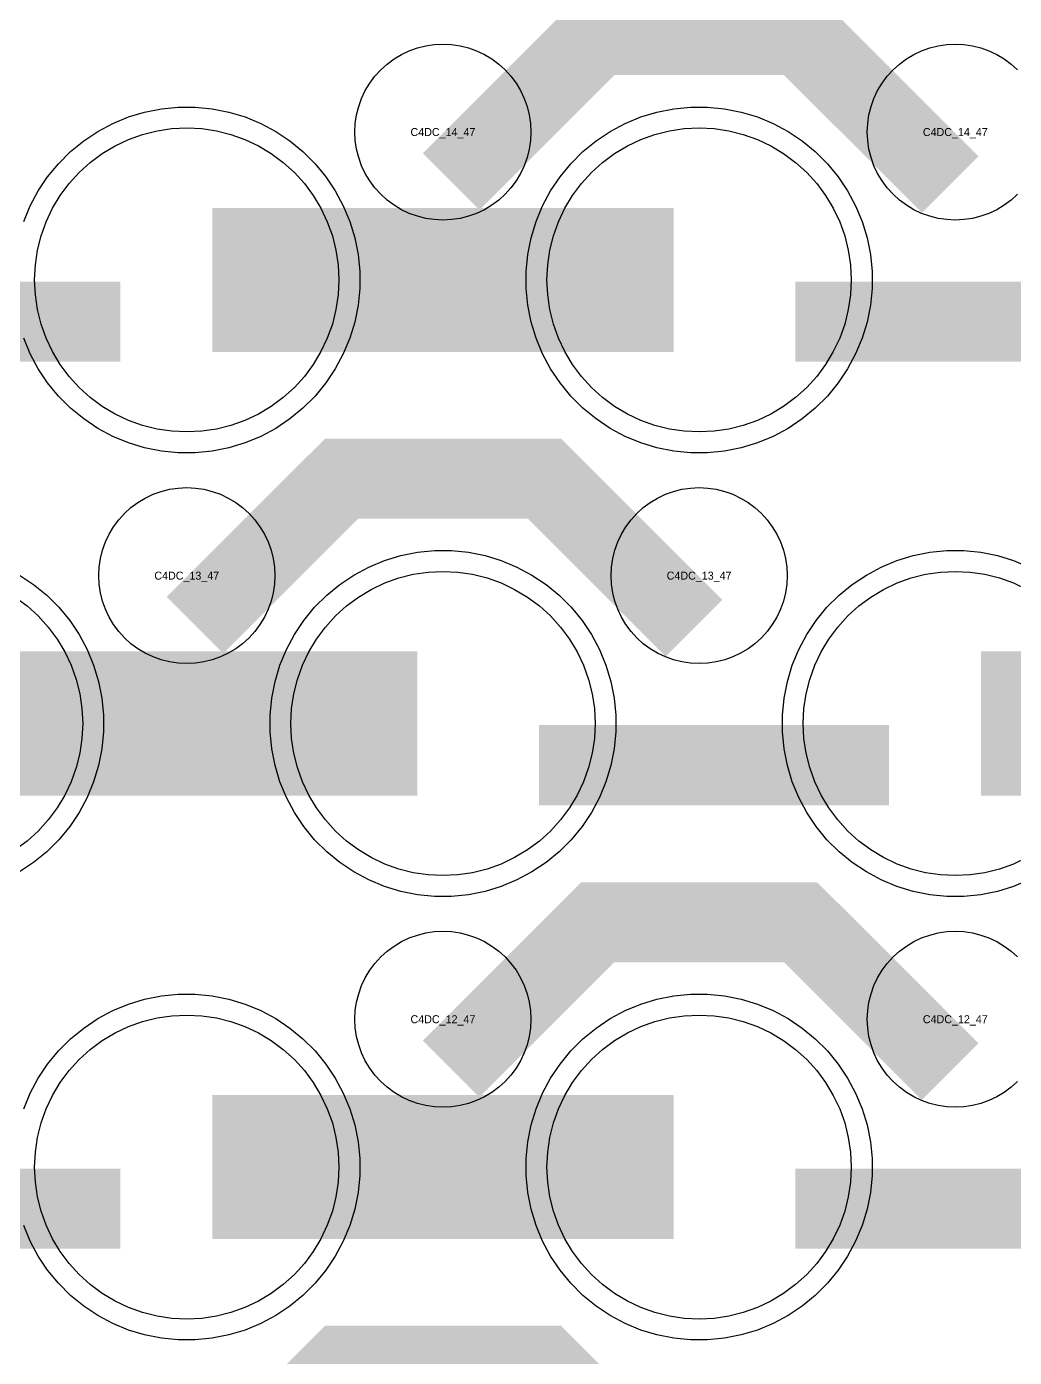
# Model space of a CAD drawing. Extents: x -11880 to 11880, y -14992 to 14992.
# Drawn here: x 2990 to 3298.5, y -13236.2 to -12820.5 of the extents above; entities that cross this region are included whole.
import ezdxf
from ezdxf.enums import TextEntityAlignment as Align

# ---------------------------------------------------------------- set-up
doc = ezdxf.new("R2010")
doc.units = 0
doc.header["$MEASUREMENT"] = 0
for name, color, linetype in [('GDS_775_DT_237', 138, 'CONTINUOUS'), ('RDL1_FS', 34, 'CONTINUOUS'), ('RDL_BS', 160, 'CONTINUOUS')]:
    doc.layers.add(name, color=color, linetype=linetype)

msp = doc.modelspace()

# ---------------------------------------------------------------- linework, layer by layer
at = {"layer": 'RDL1_FS', "color": 241, "true_color": 0xf7abae}
for points in [[(3040, -12947.174), (3035.343, -12946.945), (3030.732, -12946.261), (3026.209, -12945.129), (3021.819, -12943.557), (3017.605, -12941.565), (3013.605, -12939.167), (3009.86, -12936.389), (3006.406, -12933.259), (3003.276, -12929.805), (3000.498, -12926.06), (2998.1, -12922.06), (2996.108, -12917.846), (2994.536, -12913.456), (2993.404, -12908.933), (2992.72, -12904.322), (2992.491, -12899.665), (2992.72, -12895.008), (2993.404, -12890.397), (2994.536, -12885.874), (2996.108, -12881.484), (2998.1, -12877.27), (3000.498, -12873.27), (3003.276, -12869.525), (3006.406, -12866.071), (3009.86, -12862.941), (3013.605, -12860.163), (3017.605, -12857.765), (3021.819, -12855.773), (3026.209, -12854.201), (3030.732, -12853.069), (3035.343, -12852.385), (3040, -12852.156), (3044.657, -12852.385), (3049.268, -12853.069), (3053.791, -12854.201), (3058.181, -12855.773), (3062.395, -12857.765), (3066.395, -12860.163), (3070.14, -12862.941), (3073.594, -12866.071), (3076.724, -12869.525), (3079.502, -12873.27), (3081.9, -12877.27), (3083.892, -12881.484), (3085.464, -12885.874), (3086.596, -12890.397), (3087.28, -12895.008), (3087.509, -12899.665), (3087.28, -12904.322), (3086.596, -12908.933), (3085.464, -12913.456), (3083.892, -12917.846), (3081.9, -12922.06), (3079.502, -12926.06), (3076.724, -12929.805), (3073.594, -12933.259), (3070.14, -12936.389), (3066.395, -12939.167), (3062.395, -12941.565), (3058.181, -12943.557), (3053.791, -12945.129), (3049.268, -12946.261), (3044.657, -12946.945)], [(3200, -12947.174), (3195.343, -12946.945), (3190.732, -12946.261), (3186.209, -12945.129), (3181.819, -12943.557), (3177.605, -12941.565), (3173.605, -12939.167), (3169.86, -12936.389), (3166.406, -12933.259), (3163.276, -12929.805), (3160.498, -12926.06), (3158.1, -12922.06), (3156.108, -12917.846), (3154.536, -12913.456), (3153.404, -12908.933), (3152.72, -12904.322), (3152.491, -12899.665), (3152.72, -12895.008), (3153.404, -12890.397), (3154.536, -12885.874), (3156.108, -12881.484), (3158.1, -12877.27), (3160.498, -12873.27), (3163.276, -12869.525), (3166.406, -12866.071), (3169.86, -12862.941), (3173.605, -12860.163), (3177.605, -12857.765), (3181.819, -12855.773), (3186.209, -12854.201), (3190.732, -12853.069), (3195.343, -12852.385), (3200, -12852.156), (3204.657, -12852.385), (3209.268, -12853.069), (3213.791, -12854.201), (3218.181, -12855.773), (3222.395, -12857.765), (3226.395, -12860.163), (3230.14, -12862.941), (3233.594, -12866.071), (3236.724, -12869.525), (3239.502, -12873.27), (3241.9, -12877.27), (3243.892, -12881.484), (3245.464, -12885.874), (3246.596, -12890.397), (3247.28, -12895.008), (3247.509, -12899.665), (3247.28, -12904.322), (3246.596, -12908.933), (3245.464, -12913.456), (3243.892, -12917.846), (3241.9, -12922.06), (3239.502, -12926.06), (3236.724, -12929.805), (3233.594, -12933.259), (3230.14, -12936.389), (3226.395, -12939.167), (3222.395, -12941.565), (3218.181, -12943.557), (3213.791, -12945.129), (3209.268, -12946.261), (3204.657, -12946.945)]]:
    msp.add_lwpolyline(points, close=True, dxfattribs=at)
for points in [[(3048.002, -12899.665, 45, 45, 0), (3120.002, -12899.665, 45, 45, 0)], [(3120.002, -12899.665, 45, 45, 0), (3192.002, -12899.665, 45, 45, 0)]]:
    msp.add_lwpolyline(points, format="xyseb", dxfattribs=at)
at = {"layer": 'RDL1_FS'}
for points in [[(3120, -13085.739), (3115.343, -13085.51), (3110.732, -13084.826), (3106.209, -13083.694), (3101.819, -13082.122), (3097.605, -13080.13), (3093.605, -13077.732), (3089.86, -13074.954), (3086.406, -13071.824), (3083.276, -13068.37), (3080.498, -13064.625), (3078.1, -13060.625), (3076.108, -13056.411), (3074.536, -13052.021), (3073.404, -13047.498), (3072.72, -13042.887), (3072.491, -13038.23), (3072.72, -13033.573), (3073.404, -13028.962), (3074.536, -13024.439), (3076.108, -13020.049), (3078.1, -13015.835), (3080.498, -13011.835), (3083.276, -13008.09), (3086.406, -13004.636), (3089.86, -13001.506), (3093.605, -12998.728), (3097.605, -12996.33), (3101.819, -12994.338), (3106.209, -12992.766), (3110.732, -12991.634), (3115.343, -12990.95), (3120, -12990.721), (3124.657, -12990.95), (3129.268, -12991.634), (3133.791, -12992.766), (3138.181, -12994.338), (3142.395, -12996.33), (3146.395, -12998.728), (3150.14, -13001.506), (3153.594, -13004.636), (3156.724, -13008.09), (3159.502, -13011.835), (3161.9, -13015.835), (3163.892, -13020.049), (3165.464, -13024.439), (3166.596, -13028.962), (3167.28, -13033.573), (3167.509, -13038.23), (3167.28, -13042.887), (3166.596, -13047.498), (3165.464, -13052.021), (3163.892, -13056.411), (3161.9, -13060.625), (3159.502, -13064.625), (3156.724, -13068.37), (3153.594, -13071.824), (3150.14, -13074.954), (3146.395, -13077.732), (3142.395, -13080.13), (3138.181, -13082.122), (3133.791, -13083.694), (3129.268, -13084.826), (3124.657, -13085.51)], [(3040, -13224.304), (3035.343, -13224.075), (3030.732, -13223.391), (3026.209, -13222.259), (3021.819, -13220.687), (3017.605, -13218.695), (3013.605, -13216.297), (3009.86, -13213.519), (3006.406, -13210.389), (3003.276, -13206.935), (3000.498, -13203.19), (2998.1, -13199.19), (2996.108, -13194.976), (2994.536, -13190.586), (2993.404, -13186.063), (2992.72, -13181.452), (2992.491, -13176.795), (2992.72, -13172.138), (2993.404, -13167.527), (2994.536, -13163.004), (2996.108, -13158.614), (2998.1, -13154.4), (3000.498, -13150.4), (3003.276, -13146.655), (3006.406, -13143.201), (3009.86, -13140.071), (3013.605, -13137.293), (3017.605, -13134.895), (3021.819, -13132.903), (3026.209, -13131.331), (3030.732, -13130.199), (3035.343, -13129.515), (3040, -13129.286), (3044.657, -13129.515), (3049.268, -13130.199), (3053.791, -13131.331), (3058.181, -13132.903), (3062.395, -13134.895), (3066.395, -13137.293), (3070.14, -13140.071), (3073.594, -13143.201), (3076.724, -13146.655), (3079.502, -13150.4), (3081.9, -13154.4), (3083.892, -13158.614), (3085.464, -13163.004), (3086.596, -13167.527), (3087.28, -13172.138), (3087.509, -13176.795), (3087.28, -13181.452), (3086.596, -13186.063), (3085.464, -13190.586), (3083.892, -13194.976), (3081.9, -13199.19), (3079.502, -13203.19), (3076.724, -13206.935), (3073.594, -13210.389), (3070.14, -13213.519), (3066.395, -13216.297), (3062.395, -13218.695), (3058.181, -13220.687), (3053.791, -13222.259), (3049.268, -13223.391), (3044.657, -13224.075)], [(3200, -13224.304), (3195.343, -13224.075), (3190.732, -13223.391), (3186.209, -13222.259), (3181.819, -13220.687), (3177.605, -13218.695), (3173.605, -13216.297), (3169.86, -13213.519), (3166.406, -13210.389), (3163.276, -13206.935), (3160.498, -13203.19), (3158.1, -13199.19), (3156.108, -13194.976), (3154.536, -13190.586), (3153.404, -13186.063), (3152.72, -13181.452), (3152.491, -13176.795), (3152.72, -13172.138), (3153.404, -13167.527), (3154.536, -13163.004), (3156.108, -13158.614), (3158.1, -13154.4), (3160.498, -13150.4), (3163.276, -13146.655), (3166.406, -13143.201), (3169.86, -13140.071), (3173.605, -13137.293), (3177.605, -13134.895), (3181.819, -13132.903), (3186.209, -13131.331), (3190.732, -13130.199), (3195.343, -13129.515), (3200, -13129.286), (3204.657, -13129.515), (3209.268, -13130.199), (3213.791, -13131.331), (3218.181, -13132.903), (3222.395, -13134.895), (3226.395, -13137.293), (3230.14, -13140.071), (3233.594, -13143.201), (3236.724, -13146.655), (3239.502, -13150.4), (3241.9, -13154.4), (3243.892, -13158.614), (3245.464, -13163.004), (3246.596, -13167.527), (3247.28, -13172.138), (3247.509, -13176.795), (3247.28, -13181.452), (3246.596, -13186.063), (3245.464, -13190.586), (3243.892, -13194.976), (3241.9, -13199.19), (3239.502, -13203.19), (3236.724, -13206.935), (3233.594, -13210.389), (3230.14, -13213.519), (3226.395, -13216.297), (3222.395, -13218.695), (3218.181, -13220.687), (3213.791, -13222.259), (3209.268, -13223.391), (3204.657, -13224.075)]]:
    msp.add_lwpolyline(points, close=True, dxfattribs=at)
for points in [[(3302.395, -13080.13), (3298.181, -13082.122), (3293.791, -13083.694), (3289.268, -13084.826), (3284.657, -13085.51), (3280, -13085.739), (3275.343, -13085.51), (3270.732, -13084.826), (3266.209, -13083.694), (3261.819, -13082.122), (3257.605, -13080.13), (3253.605, -13077.732), (3249.86, -13074.954), (3246.406, -13071.824), (3243.276, -13068.37), (3240.498, -13064.625), (3238.1, -13060.625), (3236.108, -13056.411), (3234.536, -13052.021), (3233.404, -13047.498), (3232.72, -13042.887), (3232.491, -13038.23), (3232.72, -13033.573), (3233.404, -13028.962), (3234.536, -13024.439), (3236.108, -13020.049), (3238.1, -13015.835), (3240.498, -13011.835), (3243.276, -13008.09), (3246.406, -13004.636), (3249.86, -13001.506), (3253.605, -12998.728), (3257.605, -12996.33), (3261.819, -12994.338), (3266.209, -12992.766), (3270.732, -12991.634), (3275.343, -12990.95), (3280, -12990.721), (3284.657, -12990.95), (3289.268, -12991.634), (3293.791, -12992.766), (3298.181, -12994.338), (3302.395, -12996.33)], [(2986.395, -12998.728), (2990.14, -13001.506), (2993.594, -13004.636), (2996.724, -13008.09), (2999.502, -13011.835), (3001.9, -13015.835), (3003.892, -13020.049), (3005.464, -13024.439), (3006.596, -13028.962), (3007.28, -13033.573), (3007.509, -13038.23), (3007.28, -13042.887), (3006.596, -13047.498), (3005.464, -13052.021), (3003.892, -13056.411), (3001.9, -13060.625), (2999.502, -13064.625), (2996.724, -13068.37), (2993.594, -13071.824), (2990.14, -13074.954), (2986.395, -13077.732)]]:
    msp.add_lwpolyline(points, dxfattribs=at)
for points in [[(2968.002, -13038.23, 45, 45, 0), (3040.002, -13038.23, 45, 45, 0)], [(3040.002, -13038.23, 45, 45, 0), (3112.002, -13038.23, 45, 45, 0)], [(3288.002, -13038.23, 45, 45, 0), (3360.002, -13038.23, 45, 45, 0)], [(3048.002, -13176.795, 45, 45, 0), (3120.002, -13176.795, 45, 45, 0)], [(3120.002, -13176.795, 45, 45, 0), (3192.002, -13176.795, 45, 45, 0)]]:
    msp.add_lwpolyline(points, format="xyseb", dxfattribs=at)
at = {"layer": 'RDL_BS'}
for points in [[(3122.562, -12868.979, 25, 25, 0), (3168.377, -12823.164, 25, 25, 0), (3201.93, -12823.164, 25, 25, 0)], [(3278.401, -12869.878, 25, 25, 0), (3231.687, -12823.164, 25, 25, 0), (3201.929, -12823.164, 25, 25, 0)], [(3042.562, -13007.544, 25, 25, 0), (3088.377, -12961.729, 25, 25, 0), (3121.93, -12961.729, 25, 25, 0)], [(3198.401, -13008.443, 25, 25, 0), (3151.687, -12961.729, 25, 25, 0), (3121.929, -12961.729, 25, 25, 0)], [(3150.016, -13051.243, 25, 25, 0), (3259.281, -13051.243, 25, 25, 0)], [(3122.562, -13146.109, 25, 25, 0), (3168.377, -13100.294, 25, 25, 0), (3201.93, -13100.294, 25, 25, 0)], [(3278.401, -13147.008, 25, 25, 0), (3231.687, -13100.294, 25, 25, 0), (3201.929, -13100.294, 25, 25, 0)], [(2910.016, -13189.808, 25, 25, 0), (3019.281, -13189.808, 25, 25, 0)], [(3230.016, -13189.808, 25, 25, 0), (3339.281, -13189.808, 25, 25, 0)], [(3042.562, -13284.674, 25, 25, 0), (3088.377, -13238.859, 25, 25, 0), (3121.93, -13238.859, 25, 25, 0)], [(3198.401, -13285.573, 25, 25, 0), (3151.687, -13238.859, 25, 25, 0), (3121.929, -13238.859, 25, 25, 0)]]:
    msp.add_lwpolyline(points, format="xyseb", dxfattribs=at)
for points in [[(3120, -12880.971), (3117.307, -12880.839), (3114.635, -12880.443), (3112.016, -12879.786), (3109.481, -12878.879), (3107.044, -12877.727), (3104.72, -12876.334), (3102.557, -12874.731), (3100.558, -12872.919), (3098.746, -12870.92), (3097.143, -12868.757), (3095.75, -12866.433), (3094.598, -12863.996), (3093.691, -12861.461), (3093.034, -12858.842), (3092.638, -12856.17), (3092.506, -12853.477), (3092.638, -12850.784), (3093.034, -12848.112), (3093.691, -12845.493), (3094.598, -12842.958), (3095.75, -12840.521), (3097.143, -12838.197), (3098.746, -12836.034), (3100.558, -12834.035), (3102.557, -12832.223), (3104.72, -12830.62), (3107.044, -12829.227), (3109.481, -12828.075), (3112.016, -12827.168), (3114.635, -12826.511), (3117.307, -12826.115), (3120, -12825.983), (3122.693, -12826.115), (3125.365, -12826.511), (3127.984, -12827.168), (3130.519, -12828.075), (3132.956, -12829.227), (3135.28, -12830.62), (3137.443, -12832.223), (3139.442, -12834.035), (3141.254, -12836.034), (3142.857, -12838.197), (3144.25, -12840.521), (3145.402, -12842.958), (3146.309, -12845.493), (3146.966, -12848.112), (3147.362, -12850.784), (3147.494, -12853.477), (3147.362, -12856.17), (3146.966, -12858.842), (3146.309, -12861.461), (3145.402, -12863.996), (3144.25, -12866.433), (3142.857, -12868.757), (3141.254, -12870.92), (3139.442, -12872.919), (3137.443, -12874.731), (3135.28, -12876.334), (3132.956, -12877.727), (3130.519, -12878.879), (3127.984, -12879.786), (3125.365, -12880.443), (3122.693, -12880.839)], [(3040, -13019.536), (3037.307, -13019.404), (3034.635, -13019.008), (3032.016, -13018.351), (3029.481, -13017.444), (3027.044, -13016.292), (3024.72, -13014.899), (3022.557, -13013.296), (3020.558, -13011.484), (3018.746, -13009.485), (3017.143, -13007.322), (3015.75, -13004.998), (3014.598, -13002.561), (3013.691, -13000.026), (3013.034, -12997.407), (3012.638, -12994.735), (3012.506, -12992.042), (3012.638, -12989.349), (3013.034, -12986.677), (3013.691, -12984.058), (3014.598, -12981.523), (3015.75, -12979.086), (3017.143, -12976.762), (3018.746, -12974.599), (3020.558, -12972.6), (3022.557, -12970.788), (3024.72, -12969.185), (3027.044, -12967.792), (3029.481, -12966.64), (3032.016, -12965.733), (3034.635, -12965.076), (3037.307, -12964.68), (3040, -12964.548), (3042.693, -12964.68), (3045.365, -12965.076), (3047.984, -12965.733), (3050.519, -12966.64), (3052.956, -12967.792), (3055.28, -12969.185), (3057.443, -12970.788), (3059.442, -12972.6), (3061.254, -12974.599), (3062.857, -12976.762), (3064.25, -12979.086), (3065.402, -12981.523), (3066.309, -12984.058), (3066.966, -12986.677), (3067.362, -12989.349), (3067.494, -12992.042), (3067.362, -12994.735), (3066.966, -12997.407), (3066.309, -13000.026), (3065.402, -13002.561), (3064.25, -13004.998), (3062.857, -13007.322), (3061.254, -13009.485), (3059.442, -13011.484), (3057.443, -13013.296), (3055.28, -13014.899), (3052.956, -13016.292), (3050.519, -13017.444), (3047.984, -13018.351), (3045.365, -13019.008), (3042.693, -13019.404)], [(3200, -13019.536), (3197.307, -13019.404), (3194.635, -13019.008), (3192.016, -13018.351), (3189.481, -13017.444), (3187.044, -13016.292), (3184.72, -13014.899), (3182.557, -13013.296), (3180.558, -13011.484), (3178.746, -13009.485), (3177.143, -13007.322), (3175.75, -13004.998), (3174.598, -13002.561), (3173.691, -13000.026), (3173.034, -12997.407), (3172.638, -12994.735), (3172.506, -12992.042), (3172.638, -12989.349), (3173.034, -12986.677), (3173.691, -12984.058), (3174.598, -12981.523), (3175.75, -12979.086), (3177.143, -12976.762), (3178.746, -12974.599), (3180.558, -12972.6), (3182.557, -12970.788), (3184.72, -12969.185), (3187.044, -12967.792), (3189.481, -12966.64), (3192.016, -12965.733), (3194.635, -12965.076), (3197.307, -12964.68), (3200, -12964.548), (3202.693, -12964.68), (3205.365, -12965.076), (3207.984, -12965.733), (3210.519, -12966.64), (3212.956, -12967.792), (3215.28, -12969.185), (3217.443, -12970.788), (3219.442, -12972.6), (3221.254, -12974.599), (3222.857, -12976.762), (3224.25, -12979.086), (3225.402, -12981.523), (3226.309, -12984.058), (3226.966, -12986.677), (3227.362, -12989.349), (3227.494, -12992.042), (3227.362, -12994.735), (3226.966, -12997.407), (3226.309, -13000.026), (3225.402, -13002.561), (3224.25, -13004.998), (3222.857, -13007.322), (3221.254, -13009.485), (3219.442, -13011.484), (3217.443, -13013.296), (3215.28, -13014.899), (3212.956, -13016.292), (3210.519, -13017.444), (3207.984, -13018.351), (3205.365, -13019.008), (3202.693, -13019.404)], [(3117.356, -13092.23), (3112.062, -13091.713), (3106.835, -13090.667), (3101.795, -13089.136), (3096.885, -13087.105), (3092.223, -13084.613), (3087.809, -13081.666), (3083.708, -13078.304), (3079.926, -13074.522), (3076.564, -13070.421), (3073.617, -13066.007), (3071.125, -13061.345), (3069.094, -13056.435), (3067.563, -13051.395), (3066.517, -13046.168), (3066, -13040.874), (3066, -13035.586), (3066.517, -13030.292), (3067.563, -13025.065), (3069.094, -13020.025), (3071.125, -13015.115), (3073.617, -13010.453), (3076.564, -13006.039), (3079.926, -13001.938), (3083.708, -12998.156), (3087.809, -12994.794), (3092.223, -12991.847), (3096.885, -12989.355), (3101.795, -12987.324), (3106.835, -12985.793), (3112.062, -12984.747), (3117.356, -12984.23), (3122.644, -12984.23), (3127.938, -12984.747), (3133.165, -12985.793), (3138.205, -12987.324), (3143.115, -12989.355), (3147.777, -12991.847), (3152.191, -12994.794), (3156.292, -12998.156), (3160.074, -13001.938), (3163.436, -13006.039), (3166.383, -13010.453), (3168.875, -13015.115), (3170.906, -13020.025), (3172.437, -13025.065), (3173.483, -13030.292), (3174, -13035.586), (3174, -13040.874), (3173.483, -13046.168), (3172.437, -13051.395), (3170.906, -13056.435), (3168.875, -13061.345), (3166.383, -13066.007), (3163.436, -13070.421), (3160.074, -13074.522), (3156.292, -13078.304), (3152.191, -13081.666), (3147.777, -13084.613), (3143.115, -13087.105), (3138.205, -13089.136), (3133.165, -13090.667), (3127.938, -13091.713), (3122.644, -13092.23)], [(3120, -13158.101), (3117.307, -13157.969), (3114.635, -13157.573), (3112.016, -13156.916), (3109.481, -13156.009), (3107.044, -13154.857), (3104.72, -13153.464), (3102.557, -13151.861), (3100.558, -13150.049), (3098.746, -13148.05), (3097.143, -13145.887), (3095.75, -13143.563), (3094.598, -13141.126), (3093.691, -13138.591), (3093.034, -13135.972), (3092.638, -13133.3), (3092.506, -13130.607), (3092.638, -13127.914), (3093.034, -13125.242), (3093.691, -13122.623), (3094.598, -13120.088), (3095.75, -13117.651), (3097.143, -13115.327), (3098.746, -13113.164), (3100.558, -13111.165), (3102.557, -13109.353), (3104.72, -13107.75), (3107.044, -13106.357), (3109.481, -13105.205), (3112.016, -13104.298), (3114.635, -13103.641), (3117.307, -13103.245), (3120, -13103.113), (3122.693, -13103.245), (3125.365, -13103.641), (3127.984, -13104.298), (3130.519, -13105.205), (3132.956, -13106.357), (3135.28, -13107.75), (3137.443, -13109.353), (3139.442, -13111.165), (3141.254, -13113.164), (3142.857, -13115.327), (3144.25, -13117.651), (3145.402, -13120.088), (3146.309, -13122.623), (3146.966, -13125.242), (3147.362, -13127.914), (3147.494, -13130.607), (3147.362, -13133.3), (3146.966, -13135.972), (3146.309, -13138.591), (3145.402, -13141.126), (3144.25, -13143.563), (3142.857, -13145.887), (3141.254, -13148.05), (3139.442, -13150.049), (3137.443, -13151.861), (3135.28, -13153.464), (3132.956, -13154.857), (3130.519, -13156.009), (3127.984, -13156.916), (3125.365, -13157.573), (3122.693, -13157.969)], [(3197.356, -13230.795), (3192.062, -13230.278), (3186.835, -13229.232), (3181.795, -13227.701), (3176.885, -13225.67), (3172.223, -13223.178), (3167.809, -13220.231), (3163.708, -13216.869), (3159.926, -13213.087), (3156.564, -13208.986), (3153.617, -13204.572), (3151.125, -13199.91), (3149.094, -13195), (3147.563, -13189.96), (3146.517, -13184.733), (3146, -13179.439), (3146, -13174.151), (3146.517, -13168.857), (3147.563, -13163.63), (3149.094, -13158.59), (3151.125, -13153.68), (3153.617, -13149.018), (3156.564, -13144.604), (3159.926, -13140.503), (3163.708, -13136.721), (3167.809, -13133.359), (3172.223, -13130.412), (3176.885, -13127.92), (3181.795, -13125.889), (3186.835, -13124.358), (3192.062, -13123.312), (3197.356, -13122.795), (3202.644, -13122.795), (3207.938, -13123.312), (3213.165, -13124.358), (3218.205, -13125.889), (3223.115, -13127.92), (3227.777, -13130.412), (3232.191, -13133.359), (3236.292, -13136.721), (3240.074, -13140.503), (3243.436, -13144.604), (3246.383, -13149.018), (3248.875, -13153.68), (3250.906, -13158.59), (3252.437, -13163.63), (3253.483, -13168.857), (3254, -13174.151), (3254, -13179.439), (3253.483, -13184.733), (3252.437, -13189.96), (3250.906, -13195), (3248.875, -13199.91), (3246.383, -13204.572), (3243.436, -13208.986), (3240.074, -13213.087), (3236.292, -13216.869), (3232.191, -13220.231), (3227.777, -13223.178), (3223.115, -13225.67), (3218.205, -13227.701), (3213.165, -13229.232), (3207.938, -13230.278), (3202.644, -13230.795)]]:
    msp.add_lwpolyline(points, close=True, dxfattribs=at)
for points in [[(3299.442, -12872.919), (3297.443, -12874.731), (3295.28, -12876.334), (3292.956, -12877.727), (3290.519, -12878.879), (3287.984, -12879.786), (3285.365, -12880.443), (3282.693, -12880.839), (3280, -12880.971), (3277.307, -12880.839), (3274.635, -12880.443), (3272.016, -12879.786), (3269.481, -12878.879), (3267.044, -12877.727), (3264.72, -12876.334), (3262.557, -12874.731), (3260.558, -12872.919), (3258.746, -12870.92), (3257.143, -12868.757), (3255.75, -12866.433), (3254.598, -12863.996), (3253.691, -12861.461), (3253.034, -12858.842), (3252.638, -12856.17), (3252.506, -12853.477), (3252.638, -12850.784), (3253.034, -12848.112), (3253.691, -12845.493), (3254.598, -12842.958), (3255.75, -12840.521), (3257.143, -12838.197), (3258.746, -12836.034), (3260.558, -12834.035), (3262.557, -12832.223), (3264.72, -12830.62), (3267.044, -12829.227), (3269.481, -12828.075), (3272.016, -12827.168), (3274.635, -12826.511), (3277.307, -12826.115), (3280, -12825.983), (3282.693, -12826.115), (3285.365, -12826.511), (3287.984, -12827.168), (3290.519, -12828.075), (3292.956, -12829.227), (3295.28, -12830.62), (3297.443, -12832.223), (3299.442, -12834.035)], [(3303.115, -13087.105), (3298.205, -13089.136), (3293.165, -13090.667), (3287.938, -13091.713), (3282.644, -13092.23), (3277.356, -13092.23), (3272.062, -13091.713), (3266.835, -13090.667), (3261.795, -13089.136), (3256.885, -13087.105), (3252.223, -13084.613), (3247.809, -13081.666), (3243.708, -13078.304), (3239.926, -13074.522), (3236.564, -13070.421), (3233.617, -13066.007), (3231.125, -13061.345), (3229.094, -13056.435), (3227.563, -13051.395), (3226.517, -13046.168), (3226, -13040.874), (3226, -13035.586), (3226.517, -13030.292), (3227.563, -13025.065), (3229.094, -13020.025), (3231.125, -13015.115), (3233.617, -13010.453), (3236.564, -13006.039), (3239.926, -13001.938), (3243.708, -12998.156), (3247.809, -12994.794), (3252.223, -12991.847), (3256.885, -12989.355), (3261.795, -12987.324), (3266.835, -12985.793), (3272.062, -12984.747), (3277.356, -12984.23), (3282.644, -12984.23), (3287.938, -12984.747), (3293.165, -12985.793), (3298.205, -12987.324), (3303.115, -12989.355)], [(2987.777, -12991.847), (2992.191, -12994.794), (2996.292, -12998.156), (3000.074, -13001.938), (3003.436, -13006.039), (3006.383, -13010.453), (3008.875, -13015.115), (3010.906, -13020.025), (3012.437, -13025.065), (3013.483, -13030.292), (3014, -13035.586), (3014, -13040.874), (3013.483, -13046.168), (3012.437, -13051.395), (3010.906, -13056.435), (3008.875, -13061.345), (3006.383, -13066.007), (3003.436, -13070.421), (3000.074, -13074.522), (2996.292, -13078.304), (2992.191, -13081.666), (2987.777, -13084.613)], [(3299.442, -13150.049), (3297.443, -13151.861), (3295.28, -13153.464), (3292.956, -13154.857), (3290.519, -13156.009), (3287.984, -13156.916), (3285.365, -13157.573), (3282.693, -13157.969), (3280, -13158.101), (3277.307, -13157.969), (3274.635, -13157.573), (3272.016, -13156.916), (3269.481, -13156.009), (3267.044, -13154.857), (3264.72, -13153.464), (3262.557, -13151.861), (3260.558, -13150.049), (3258.746, -13148.05), (3257.143, -13145.887), (3255.75, -13143.563), (3254.598, -13141.126), (3253.691, -13138.591), (3253.034, -13135.972), (3252.638, -13133.3), (3252.506, -13130.607), (3252.638, -13127.914), (3253.034, -13125.242), (3253.691, -13122.623), (3254.598, -13120.088), (3255.75, -13117.651), (3257.143, -13115.327), (3258.746, -13113.164), (3260.558, -13111.165), (3262.557, -13109.353), (3264.72, -13107.75), (3267.044, -13106.357), (3269.481, -13105.205), (3272.016, -13104.298), (3274.635, -13103.641), (3277.307, -13103.245), (3280, -13103.113), (3282.693, -13103.245), (3285.365, -13103.641), (3287.984, -13104.298), (3290.519, -13105.205), (3292.956, -13106.357), (3295.28, -13107.75), (3297.443, -13109.353), (3299.442, -13111.165)], [(2989.094, -13158.59), (2991.125, -13153.68), (2993.617, -13149.018), (2996.564, -13144.604), (2999.926, -13140.503), (3003.708, -13136.721), (3007.809, -13133.359), (3012.223, -13130.412), (3016.885, -13127.92), (3021.795, -13125.889), (3026.835, -13124.358), (3032.062, -13123.312), (3037.356, -13122.795), (3042.644, -13122.795), (3047.938, -13123.312), (3053.165, -13124.358), (3058.205, -13125.889), (3063.115, -13127.92), (3067.777, -13130.412), (3072.191, -13133.359), (3076.292, -13136.721), (3080.074, -13140.503), (3083.436, -13144.604), (3086.383, -13149.018), (3088.875, -13153.68), (3090.906, -13158.59), (3092.437, -13163.63), (3093.483, -13168.857), (3094, -13174.151), (3094, -13179.439), (3093.483, -13184.733), (3092.437, -13189.96), (3090.906, -13195), (3088.875, -13199.91), (3086.383, -13204.572), (3083.436, -13208.986), (3080.074, -13213.087), (3076.292, -13216.869), (3072.191, -13220.231), (3067.777, -13223.178), (3063.115, -13225.67), (3058.205, -13227.701), (3053.165, -13229.232), (3047.938, -13230.278), (3042.644, -13230.795), (3037.356, -13230.795), (3032.062, -13230.278), (3026.835, -13229.232), (3021.795, -13227.701), (3016.885, -13225.67), (3012.223, -13223.178), (3007.809, -13220.231), (3003.708, -13216.869), (2999.926, -13213.087), (2996.564, -13208.986), (2993.617, -13204.572), (2991.125, -13199.91), (2989.094, -13195)]]:
    msp.add_lwpolyline(points, dxfattribs=at)
at = {"layer": 'RDL_BS', "color": 241, "true_color": 0xf7abae}
msp.add_lwpolyline([(2989.094, -12881.46), (2991.125, -12876.55), (2993.617, -12871.888), (2996.564, -12867.474), (2999.926, -12863.373), (3003.708, -12859.591), (3007.809, -12856.229), (3012.223, -12853.282), (3016.885, -12850.79), (3021.795, -12848.759), (3026.835, -12847.228), (3032.062, -12846.182), (3037.356, -12845.665), (3042.644, -12845.665), (3047.938, -12846.182), (3053.165, -12847.228), (3058.205, -12848.759), (3063.115, -12850.79), (3067.777, -12853.282), (3072.191, -12856.229), (3076.292, -12859.591), (3080.074, -12863.373), (3083.436, -12867.474), (3086.383, -12871.888), (3088.875, -12876.55), (3090.906, -12881.46), (3092.437, -12886.5), (3093.483, -12891.727), (3094, -12897.021), (3094, -12902.309), (3093.483, -12907.603), (3092.437, -12912.83), (3090.906, -12917.87), (3088.875, -12922.78), (3086.383, -12927.442), (3083.436, -12931.856), (3080.074, -12935.957), (3076.292, -12939.739), (3072.191, -12943.101), (3067.777, -12946.048), (3063.115, -12948.54), (3058.205, -12950.571), (3053.165, -12952.102), (3047.938, -12953.148), (3042.644, -12953.665), (3037.356, -12953.665), (3032.062, -12953.148), (3026.835, -12952.102), (3021.795, -12950.571), (3016.885, -12948.54), (3012.223, -12946.048), (3007.809, -12943.101), (3003.708, -12939.739), (2999.926, -12935.957), (2996.564, -12931.856), (2993.617, -12927.442), (2991.125, -12922.78), (2989.094, -12917.87)], dxfattribs=at)
msp.add_lwpolyline([(3197.356, -12953.665), (3192.062, -12953.148), (3186.835, -12952.102), (3181.795, -12950.571), (3176.885, -12948.54), (3172.223, -12946.048), (3167.809, -12943.101), (3163.708, -12939.739), (3159.926, -12935.957), (3156.564, -12931.856), (3153.617, -12927.442), (3151.125, -12922.78), (3149.094, -12917.87), (3147.563, -12912.83), (3146.517, -12907.603), (3146, -12902.309), (3146, -12897.021), (3146.517, -12891.727), (3147.563, -12886.5), (3149.094, -12881.46), (3151.125, -12876.55), (3153.617, -12871.888), (3156.564, -12867.474), (3159.926, -12863.373), (3163.708, -12859.591), (3167.809, -12856.229), (3172.223, -12853.282), (3176.885, -12850.79), (3181.795, -12848.759), (3186.835, -12847.228), (3192.062, -12846.182), (3197.356, -12845.665), (3202.644, -12845.665), (3207.938, -12846.182), (3213.165, -12847.228), (3218.205, -12848.759), (3223.115, -12850.79), (3227.777, -12853.282), (3232.191, -12856.229), (3236.292, -12859.591), (3240.074, -12863.373), (3243.436, -12867.474), (3246.383, -12871.888), (3248.875, -12876.55), (3250.906, -12881.46), (3252.437, -12886.5), (3253.483, -12891.727), (3254, -12897.021), (3254, -12902.309), (3253.483, -12907.603), (3252.437, -12912.83), (3250.906, -12917.87), (3248.875, -12922.78), (3246.383, -12927.442), (3243.436, -12931.856), (3240.074, -12935.957), (3236.292, -12939.739), (3232.191, -12943.101), (3227.777, -12946.048), (3223.115, -12948.54), (3218.205, -12950.571), (3213.165, -12952.102), (3207.938, -12953.148), (3202.644, -12953.665)], close=True, dxfattribs=at)
for points in [[(2910.016, -12912.678, 25, 25, 0), (3019.281, -12912.678, 25, 25, 0)], [(3230.016, -12912.678, 25, 25, 0), (3339.281, -12912.678, 25, 25, 0)]]:
    msp.add_lwpolyline(points, format="xyseb", dxfattribs=at)

# ---------------------------------------------------------------- texts
at = {"layer": 'GDS_775_DT_237'}
for s, p in [('C4DC_14_47', (3120, -12853.477)), ('C4DC_14_47', (3120, -12853.477)), ('C4DC_14_47', (3280, -12853.477)), ('C4DC_14_47', (3280, -12853.477)), ('C4DC_13_47', (3040, -12992.042)), ('C4DC_13_47', (3040, -12992.042)), ('C4DC_13_47', (3200, -12992.042)), ('C4DC_13_47', (3200, -12992.042)), ('C4DC_12_47', (3120, -13130.607)), ('C4DC_12_47', (3120, -13130.607)), ('C4DC_12_47', (3280, -13130.607)), ('C4DC_12_47', (3280, -13130.607))]:
    msp.add_text(s, height=2.5, dxfattribs=at).set_placement(p, align=Align.MIDDLE_CENTER)

doc.saveas('drawing.dxf')
